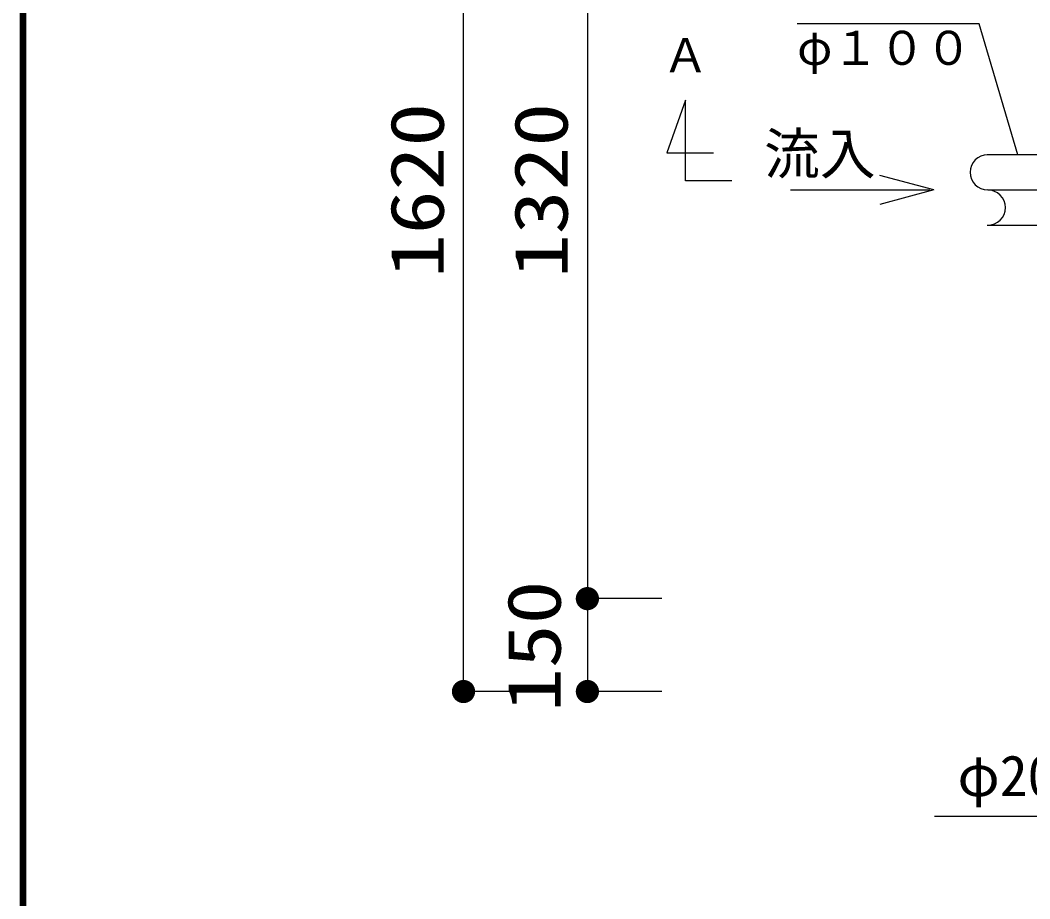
# Model space of a CAD drawing. Units: millimetres, scale not verified. Extents: x -8093 to 8093, y -5792 to 5792.
# Drawn here: x -8093 to -6463, y -59 to 1360 of the extents above; entities that cross this region are included whole.
import ezdxf
from ezdxf.enums import TextEntityAlignment as Align

# ---------------------------------------------------------------- set-up
doc = ezdxf.new("R2010")
doc.units = ezdxf.units.MM
doc.header["$LTSCALE"] = 30
doc.linetypes.add('LONG_CHAIN', pattern=[21, 18, -1, 1, -1])
for name, color, linetype, lineweight in [('0-0_Axis_waku', 7, 'Continuous', 25), ('0-1_00クル-フ-0躯体', 3, 'Continuous', 25), ('0-3_00クル-フ-6寸法', 132, 'Continuous', 25)]:
    doc.layers.add(name, color=color, linetype=linetype, lineweight=lineweight)
doc.styles.add('ＭＳ ゴシック', font='')
doc.styles.get('ＭＳ ゴシック').set_extended_font_data('MS Gothic')

msp = doc.modelspace()

# ---------------------------------------------------------------- linework, layer by layer
at = {"layer": '0-0_Axis_waku'}
for p, q in [((-8093.4, 5792.4), (-8093.4, -5792.4)), ((-8092.8, 5791.8), (-8092.8, -5791.8)), ((-8092.2, 5791.2), (-8092.2, -5791.2)), ((-8091.6, 5790.6), (-8091.6, -5790.6)), ((-8091, 5790), (-8091, -5790)), ((-8090.4, 5789.4), (-8090.4, -5789.4)), ((-8089.8, 5788.8), (-8089.8, -5788.8)), ((-8089.2, 5788.2), (-8089.2, -5788.2)), ((-8088.6, 5787.6), (-8088.6, -5787.6)), ((-8088, 5787), (-8088, -5787)), ((-8087.4, 5786.4), (-8087.4, -5786.4)), ((-8086.8, 5785.8), (-8086.8, -5785.8)), ((-8086.2, 5785.2), (-8086.2, -5785.2)), ((-8085.6, 5784.6), (-8085.6, -5784.6)), ((-8085, 5784), (-8085, -5784))]:
    msp.add_line(p, q, dxfattribs=at)
at = {"layer": '0-1_00クル-フ-0躯体', "color": 4}
for p, q in [((-6545.05, 1354.25), (-6839.04, 1354.25)), ((-6482.65, 1142.87), (-6545.05, 1354.25)), ((-6618.54, 1085.91), (-6705.47, 1109.21)), ((-6849.73, 1085.91), (-6624.77, 1085.91)), ((-6618.54, 1085.91), (-6705.47, 1062.62)), ((-6323.39, 73.86), (-6617.19, 73.86))]:
    msp.add_line(p, q, dxfattribs=at)
at = {"layer": '0-1_00クル-フ-0躯体'}
for p, q in [((-6316.25, 1142.87), (-6532.23, 1142.87)), ((-6532.23, 1028.87), (-6316.25, 1028.87))]:
    msp.add_line(p, q, dxfattribs=at)
at = {"layer": '0-1_00クル-フ-0躯体', "linetype": 'LONG_CHAIN'}
msp.add_line((-6531.28, 1085.87), (-3878.59, 1085.87), dxfattribs=at)
at = {"layer": '0-1_00クル-フ-0躯体'}
msp.add_lwpolyline([(-6944.32, 1100.86), (-7019.32, 1100.86), (-7019.32, 1230.86), (-7049.32, 1145.86), (-6974.32, 1145.86)], dxfattribs=at)
for centre, start, end in [((-6531.29, 1114.37), 90, 270), ((-6531.29, 1057.37), 270, 90)]:
    msp.add_arc(centre, 28.5, start, end, dxfattribs=at)
at = {"layer": '0-3_00クル-フ-6寸法', "color": 4}
for p, q in [((-7377.65, 275.87), (-7377.65, 1895.87)), ((-7177.65, 1745.87), (-7177.65, 425.87)), ((-7057.65, 425.87), (-7177.65, 425.87)), ((-7057.65, 425.87), (-7177.65, 425.87)), ((-7177.65, 425.87), (-7177.65, 275.87)), ((-7257.65, 275.87), (-7377.65, 275.87)), ((-7057.65, 275.87), (-7177.65, 275.87))]:
    msp.add_line(p, q, dxfattribs=at)
at = {"layer": '0-3_00クル-フ-6寸法'}
for points in [[(-7177.65, 425.87), (-7190.49, 439.53), (-7188.67, 441.03)], [(-7177.65, 425.87), (-7190.49, 439.53), (-7188.67, 441.03)], [(-7177.65, 425.87), (-7188.67, 441.03), (-7186.69, 442.3)], [(-7177.65, 425.87), (-7188.67, 441.03), (-7186.69, 442.3)], [(-7177.65, 425.87), (-7186.69, 442.3), (-7184.56, 443.3)], [(-7177.65, 425.87), (-7186.69, 442.3), (-7184.56, 443.3)], [(-7177.65, 425.87), (-7184.56, 443.3), (-7182.32, 444.03)], [(-7177.65, 425.87), (-7184.56, 443.3), (-7182.32, 444.03)], [(-7177.65, 425.87), (-7182.32, 444.03), (-7180, 444.47)], [(-7177.65, 425.87), (-7182.32, 444.03), (-7180, 444.47)], [(-7177.65, 425.87), (-7180, 444.47), (-7177.65, 444.62)], [(-7177.65, 425.87), (-7180, 444.47), (-7177.65, 444.62)], [(-7177.65, 425.87), (-7177.65, 444.62), (-7175.3, 444.47)], [(-7177.65, 425.87), (-7177.65, 444.62), (-7175.3, 444.47)], [(-7177.65, 425.87), (-7175.3, 444.47), (-7172.99, 444.03)], [(-7177.65, 425.87), (-7175.3, 444.47), (-7172.99, 444.03)], [(-7177.65, 425.87), (-7172.99, 444.03), (-7170.75, 443.3)], [(-7177.65, 425.87), (-7172.99, 444.03), (-7170.75, 443.3)], [(-7177.65, 425.87), (-7170.75, 443.3), (-7168.62, 442.3)], [(-7177.65, 425.87), (-7170.75, 443.3), (-7168.62, 442.3)], [(-7177.65, 425.87), (-7168.62, 442.3), (-7166.63, 441.03)], [(-7177.65, 425.87), (-7168.62, 442.3), (-7166.63, 441.03)], [(-7177.65, 425.87), (-7166.63, 441.03), (-7164.82, 439.53)], [(-7177.65, 425.87), (-7166.63, 441.03), (-7164.82, 439.53)], [(-7177.65, 425.87), (-7196.37, 427.04), (-7196.07, 429.38)], [(-7177.65, 425.87), (-7196.37, 427.04), (-7196.07, 429.38)], [(-7177.65, 425.87), (-7196.37, 424.69), (-7196.37, 427.04)], [(-7177.65, 425.87), (-7196.37, 424.69), (-7196.37, 427.04)], [(-7177.65, 425.87), (-7196.07, 422.35), (-7196.37, 424.69)], [(-7177.65, 425.87), (-7196.07, 422.35), (-7196.37, 424.69)], [(-7177.65, 425.87), (-7196.07, 429.38), (-7195.49, 431.66)], [(-7177.65, 425.87), (-7196.07, 429.38), (-7195.49, 431.66)], [(-7177.65, 425.87), (-7195.49, 420.07), (-7196.07, 422.35)], [(-7177.65, 425.87), (-7195.49, 420.07), (-7196.07, 422.35)], [(-7177.65, 425.87), (-7195.49, 431.66), (-7194.62, 433.85)], [(-7177.65, 425.87), (-7195.49, 431.66), (-7194.62, 433.85)], [(-7177.65, 425.87), (-7194.62, 417.88), (-7195.49, 420.07)], [(-7177.65, 425.87), (-7194.62, 417.88), (-7195.49, 420.07)], [(-7177.65, 425.87), (-7194.62, 433.85), (-7193.48, 435.91)], [(-7177.65, 425.87), (-7194.62, 433.85), (-7193.48, 435.91)], [(-7177.65, 425.87), (-7193.48, 415.82), (-7194.62, 417.88)], [(-7177.65, 425.87), (-7193.48, 415.82), (-7194.62, 417.88)], [(-7177.65, 425.87), (-7193.48, 435.91), (-7192.1, 437.82)], [(-7177.65, 425.87), (-7193.48, 435.91), (-7192.1, 437.82)], [(-7177.65, 425.87), (-7192.1, 413.91), (-7193.48, 415.82)], [(-7177.65, 425.87), (-7192.1, 413.91), (-7193.48, 415.82)], [(-7177.65, 425.87), (-7192.1, 437.82), (-7190.49, 439.53)], [(-7177.65, 425.87), (-7192.1, 437.82), (-7190.49, 439.53)], [(-7177.65, 425.87), (-7190.49, 412.2), (-7192.1, 413.91)], [(-7177.65, 425.87), (-7190.49, 412.2), (-7192.1, 413.91)], [(-7177.65, 425.87), (-7188.67, 410.7), (-7190.49, 412.2)], [(-7177.65, 425.87), (-7188.67, 410.7), (-7190.49, 412.2)], [(-7177.65, 425.87), (-7186.69, 409.44), (-7188.67, 410.7)], [(-7177.65, 425.87), (-7186.69, 409.44), (-7188.67, 410.7)], [(-7177.65, 425.87), (-7184.56, 408.43), (-7186.69, 409.44)], [(-7177.65, 425.87), (-7184.56, 408.43), (-7186.69, 409.44)], [(-7177.65, 425.87), (-7182.32, 407.7), (-7184.56, 408.43)], [(-7177.65, 425.87), (-7182.32, 407.7), (-7184.56, 408.43)], [(-7177.65, 425.87), (-7180, 407.26), (-7182.32, 407.7)], [(-7177.65, 425.87), (-7180, 407.26), (-7182.32, 407.7)], [(-7177.65, 425.87), (-7177.65, 407.12), (-7180, 407.26)], [(-7177.65, 425.87), (-7177.65, 407.12), (-7180, 407.26)], [(-7177.65, 425.87), (-7164.82, 439.53), (-7163.21, 437.82)], [(-7177.65, 425.87), (-7164.82, 439.53), (-7163.21, 437.82)], [(-7177.65, 425.87), (-7163.21, 437.82), (-7161.82, 435.91)], [(-7177.65, 425.87), (-7163.21, 437.82), (-7161.82, 435.91)], [(-7177.65, 425.87), (-7161.82, 435.91), (-7160.69, 433.85)], [(-7177.65, 425.87), (-7161.82, 435.91), (-7160.69, 433.85)], [(-7177.65, 425.87), (-7160.69, 433.85), (-7159.82, 431.66)], [(-7177.65, 425.87), (-7160.69, 433.85), (-7159.82, 431.66)], [(-7177.65, 425.87), (-7159.82, 431.66), (-7159.24, 429.38)], [(-7177.65, 425.87), (-7159.82, 431.66), (-7159.24, 429.38)], [(-7177.65, 425.87), (-7159.24, 429.38), (-7158.94, 427.04)], [(-7177.65, 425.87), (-7159.24, 429.38), (-7158.94, 427.04)], [(-7177.65, 425.87), (-7158.94, 427.04), (-7158.94, 424.69)], [(-7177.65, 425.87), (-7158.94, 427.04), (-7158.94, 424.69)], [(-7177.65, 425.87), (-7175.3, 407.26), (-7177.65, 407.12)], [(-7177.65, 425.87), (-7172.99, 407.7), (-7175.3, 407.26)], [(-7177.65, 425.87), (-7170.75, 408.43), (-7172.99, 407.7)], [(-7177.65, 425.87), (-7168.62, 409.44), (-7170.75, 408.43)], [(-7177.65, 425.87), (-7166.63, 410.7), (-7168.62, 409.44)], [(-7177.65, 425.87), (-7164.82, 412.2), (-7166.63, 410.7)], [(-7177.65, 425.87), (-7163.21, 413.91), (-7164.82, 412.2)], [(-7177.65, 425.87), (-7161.82, 415.82), (-7163.21, 413.91)], [(-7177.65, 425.87), (-7160.69, 417.88), (-7161.82, 415.82)], [(-7177.65, 425.87), (-7159.82, 420.07), (-7160.69, 417.88)], [(-7177.65, 425.87), (-7159.24, 422.35), (-7159.82, 420.07)], [(-7177.65, 425.87), (-7158.94, 424.69), (-7159.24, 422.35)], [(-7177.65, 425.87), (-7175.3, 407.26), (-7177.65, 407.12)], [(-7177.65, 425.87), (-7172.99, 407.7), (-7175.3, 407.26)], [(-7177.65, 425.87), (-7170.75, 408.43), (-7172.99, 407.7)], [(-7177.65, 425.87), (-7168.62, 409.44), (-7170.75, 408.43)], [(-7177.65, 425.87), (-7166.63, 410.7), (-7168.62, 409.44)], [(-7177.65, 425.87), (-7164.82, 412.2), (-7166.63, 410.7)], [(-7177.65, 425.87), (-7163.21, 413.91), (-7164.82, 412.2)], [(-7177.65, 425.87), (-7161.82, 415.82), (-7163.21, 413.91)], [(-7177.65, 425.87), (-7160.69, 417.88), (-7161.82, 415.82)], [(-7177.65, 425.87), (-7159.82, 420.07), (-7160.69, 417.88)], [(-7177.65, 425.87), (-7159.24, 422.35), (-7159.82, 420.07)], [(-7177.65, 425.87), (-7158.94, 424.69), (-7159.24, 422.35)], [(-7377.65, 275.87), (-7384.56, 293.3), (-7382.32, 294.03)], [(-7377.65, 275.87), (-7382.32, 294.03), (-7380, 294.47)], [(-7377.65, 275.87), (-7380, 294.47), (-7377.65, 294.62)], [(-7377.65, 275.87), (-7377.65, 294.62), (-7375.3, 294.47)], [(-7377.65, 275.87), (-7375.3, 294.47), (-7372.99, 294.03)], [(-7377.65, 275.87), (-7372.99, 294.03), (-7370.75, 293.3)], [(-7177.65, 275.87), (-7184.56, 293.3), (-7182.32, 294.03)], [(-7177.65, 275.87), (-7182.32, 294.03), (-7180, 294.47)], [(-7177.65, 275.87), (-7180, 294.47), (-7177.65, 294.62)], [(-7177.65, 275.87), (-7177.65, 294.62), (-7175.3, 294.47)], [(-7177.65, 275.87), (-7175.3, 294.47), (-7172.99, 294.03)], [(-7177.65, 275.87), (-7172.99, 294.03), (-7170.75, 293.3)], [(-7377.65, 275.87), (-7396.37, 277.04), (-7396.07, 279.38)], [(-7377.65, 275.87), (-7396.07, 279.38), (-7395.49, 281.66)], [(-7377.65, 275.87), (-7395.49, 281.66), (-7394.62, 283.85)], [(-7377.65, 275.87), (-7394.62, 283.85), (-7393.48, 285.91)], [(-7377.65, 275.87), (-7393.48, 285.91), (-7392.1, 287.82)], [(-7377.65, 275.87), (-7392.1, 287.82), (-7390.49, 289.53)], [(-7377.65, 275.87), (-7390.49, 289.53), (-7388.67, 291.03)], [(-7377.65, 275.87), (-7388.67, 291.03), (-7386.69, 292.3)], [(-7377.65, 275.87), (-7386.69, 292.3), (-7384.56, 293.3)], [(-7377.65, 275.87), (-7370.75, 293.3), (-7368.62, 292.3)], [(-7377.65, 275.87), (-7368.62, 292.3), (-7366.63, 291.03)], [(-7377.65, 275.87), (-7366.63, 291.03), (-7364.82, 289.53)], [(-7377.65, 275.87), (-7364.82, 289.53), (-7363.21, 287.82)], [(-7377.65, 275.87), (-7363.21, 287.82), (-7361.82, 285.91)], [(-7377.65, 275.87), (-7361.82, 285.91), (-7360.69, 283.85)], [(-7377.65, 275.87), (-7360.69, 283.85), (-7359.82, 281.66)], [(-7377.65, 275.87), (-7359.82, 281.66), (-7359.24, 279.38)], [(-7377.65, 275.87), (-7359.24, 279.38), (-7358.94, 277.04)], [(-7177.65, 275.87), (-7196.37, 277.04), (-7196.07, 279.38)], [(-7177.65, 275.87), (-7196.07, 279.38), (-7195.49, 281.66)], [(-7177.65, 275.87), (-7195.49, 281.66), (-7194.62, 283.85)], [(-7177.65, 275.87), (-7194.62, 283.85), (-7193.48, 285.91)], [(-7177.65, 275.87), (-7193.48, 285.91), (-7192.1, 287.82)], [(-7177.65, 275.87), (-7192.1, 287.82), (-7190.49, 289.53)], [(-7177.65, 275.87), (-7190.49, 289.53), (-7188.67, 291.03)], [(-7177.65, 275.87), (-7188.67, 291.03), (-7186.69, 292.3)], [(-7177.65, 275.87), (-7186.69, 292.3), (-7184.56, 293.3)], [(-7177.65, 275.87), (-7170.75, 293.3), (-7168.62, 292.3)], [(-7177.65, 275.87), (-7168.62, 292.3), (-7166.63, 291.03)], [(-7177.65, 275.87), (-7166.63, 291.03), (-7164.82, 289.53)], [(-7177.65, 275.87), (-7164.82, 289.53), (-7163.21, 287.82)], [(-7177.65, 275.87), (-7163.21, 287.82), (-7161.82, 285.91)], [(-7177.65, 275.87), (-7161.82, 285.91), (-7160.69, 283.85)], [(-7177.65, 275.87), (-7160.69, 283.85), (-7159.82, 281.66)], [(-7177.65, 275.87), (-7159.82, 281.66), (-7159.24, 279.38)], [(-7177.65, 275.87), (-7159.24, 279.38), (-7158.94, 277.04)], [(-7377.65, 275.87), (-7396.37, 274.69), (-7396.37, 277.04)], [(-7377.65, 275.87), (-7396.07, 272.35), (-7396.37, 274.69)], [(-7377.65, 275.87), (-7395.49, 270.07), (-7396.07, 272.35)], [(-7377.65, 275.87), (-7394.62, 267.88), (-7395.49, 270.07)], [(-7377.65, 275.87), (-7393.48, 265.82), (-7394.62, 267.88)], [(-7377.65, 275.87), (-7392.1, 263.91), (-7393.48, 265.82)], [(-7377.65, 275.87), (-7390.49, 262.2), (-7392.1, 263.91)], [(-7377.65, 275.87), (-7388.67, 260.7), (-7390.49, 262.2)], [(-7377.65, 275.87), (-7386.69, 259.44), (-7388.67, 260.7)], [(-7377.65, 275.87), (-7384.56, 258.43), (-7386.69, 259.44)], [(-7377.65, 275.87), (-7382.32, 257.7), (-7384.56, 258.43)], [(-7377.65, 275.87), (-7380, 257.26), (-7382.32, 257.7)], [(-7377.65, 275.87), (-7377.65, 257.12), (-7380, 257.26)], [(-7377.65, 275.87), (-7358.94, 277.04), (-7358.94, 274.69)], [(-7377.65, 275.87), (-7375.3, 257.26), (-7377.65, 257.12)], [(-7377.65, 275.87), (-7372.99, 257.7), (-7375.3, 257.26)], [(-7377.65, 275.87), (-7370.75, 258.43), (-7372.99, 257.7)], [(-7377.65, 275.87), (-7368.62, 259.44), (-7370.75, 258.43)], [(-7377.65, 275.87), (-7366.63, 260.7), (-7368.62, 259.44)], [(-7377.65, 275.87), (-7364.82, 262.2), (-7366.63, 260.7)], [(-7377.65, 275.87), (-7363.21, 263.91), (-7364.82, 262.2)], [(-7377.65, 275.87), (-7361.82, 265.82), (-7363.21, 263.91)], [(-7377.65, 275.87), (-7360.69, 267.88), (-7361.82, 265.82)], [(-7377.65, 275.87), (-7359.82, 270.07), (-7360.69, 267.88)], [(-7377.65, 275.87), (-7359.24, 272.35), (-7359.82, 270.07)], [(-7377.65, 275.87), (-7358.94, 274.69), (-7359.24, 272.35)], [(-7177.65, 275.87), (-7196.37, 274.69), (-7196.37, 277.04)], [(-7177.65, 275.87), (-7196.07, 272.35), (-7196.37, 274.69)], [(-7177.65, 275.87), (-7195.49, 270.07), (-7196.07, 272.35)], [(-7177.65, 275.87), (-7194.62, 267.88), (-7195.49, 270.07)], [(-7177.65, 275.87), (-7193.48, 265.82), (-7194.62, 267.88)], [(-7177.65, 275.87), (-7192.1, 263.91), (-7193.48, 265.82)], [(-7177.65, 275.87), (-7190.49, 262.2), (-7192.1, 263.91)], [(-7177.65, 275.87), (-7188.67, 260.7), (-7190.49, 262.2)], [(-7177.65, 275.87), (-7186.69, 259.44), (-7188.67, 260.7)], [(-7177.65, 275.87), (-7184.56, 258.43), (-7186.69, 259.44)], [(-7177.65, 275.87), (-7182.32, 257.7), (-7184.56, 258.43)], [(-7177.65, 275.87), (-7180, 257.26), (-7182.32, 257.7)], [(-7177.65, 275.87), (-7177.65, 257.12), (-7180, 257.26)], [(-7177.65, 275.87), (-7158.94, 277.04), (-7158.94, 274.69)], [(-7177.65, 275.87), (-7175.3, 257.26), (-7177.65, 257.12)], [(-7177.65, 275.87), (-7172.99, 257.7), (-7175.3, 257.26)], [(-7177.65, 275.87), (-7170.75, 258.43), (-7172.99, 257.7)], [(-7177.65, 275.87), (-7168.62, 259.44), (-7170.75, 258.43)], [(-7177.65, 275.87), (-7166.63, 260.7), (-7168.62, 259.44)], [(-7177.65, 275.87), (-7164.82, 262.2), (-7166.63, 260.7)], [(-7177.65, 275.87), (-7163.21, 263.91), (-7164.82, 262.2)], [(-7177.65, 275.87), (-7161.82, 265.82), (-7163.21, 263.91)], [(-7177.65, 275.87), (-7160.69, 267.88), (-7161.82, 265.82)], [(-7177.65, 275.87), (-7159.82, 270.07), (-7160.69, 267.88)], [(-7177.65, 275.87), (-7159.24, 272.35), (-7159.82, 270.07)], [(-7177.65, 275.87), (-7158.94, 274.69), (-7159.24, 272.35)]]:
    msp.add_solid(points, dxfattribs=at)

# ---------------------------------------------------------------- texts
at = {"layer": '0-1_00クル-フ-0躯体', "color": 4, "style": 'ＭＳ ゴシック'}
for s, height, p in [('φ１００', 54.99, (-6839.04, 1271.44)), ('Ａ', 54.99, (-7056.73, 1259.5)), ('流入', 65.98, (-6892.36, 1091.56)), ('φ200', 65.98, (-6580.17, 87.13))]:
    msp.add_text(s, height=height, dxfattribs=at).set_placement(p, align=Align.BOTTOM_LEFT)
at = {"layer": '0-3_00クル-フ-6寸法', "color": 3, "style": 'ＭＳ ゴシック', "width": 1.2}
for s, p in [('1620', (-7383.5, 943.58)), ('1320', (-7183.5, 943.58)), ('150', (-7194.75, 242.87))]:
    msp.add_text(s, height=86.66, rotation=90, dxfattribs=at).set_placement(p, align=Align.BOTTOM_LEFT)

doc.saveas('drawing.dxf')
